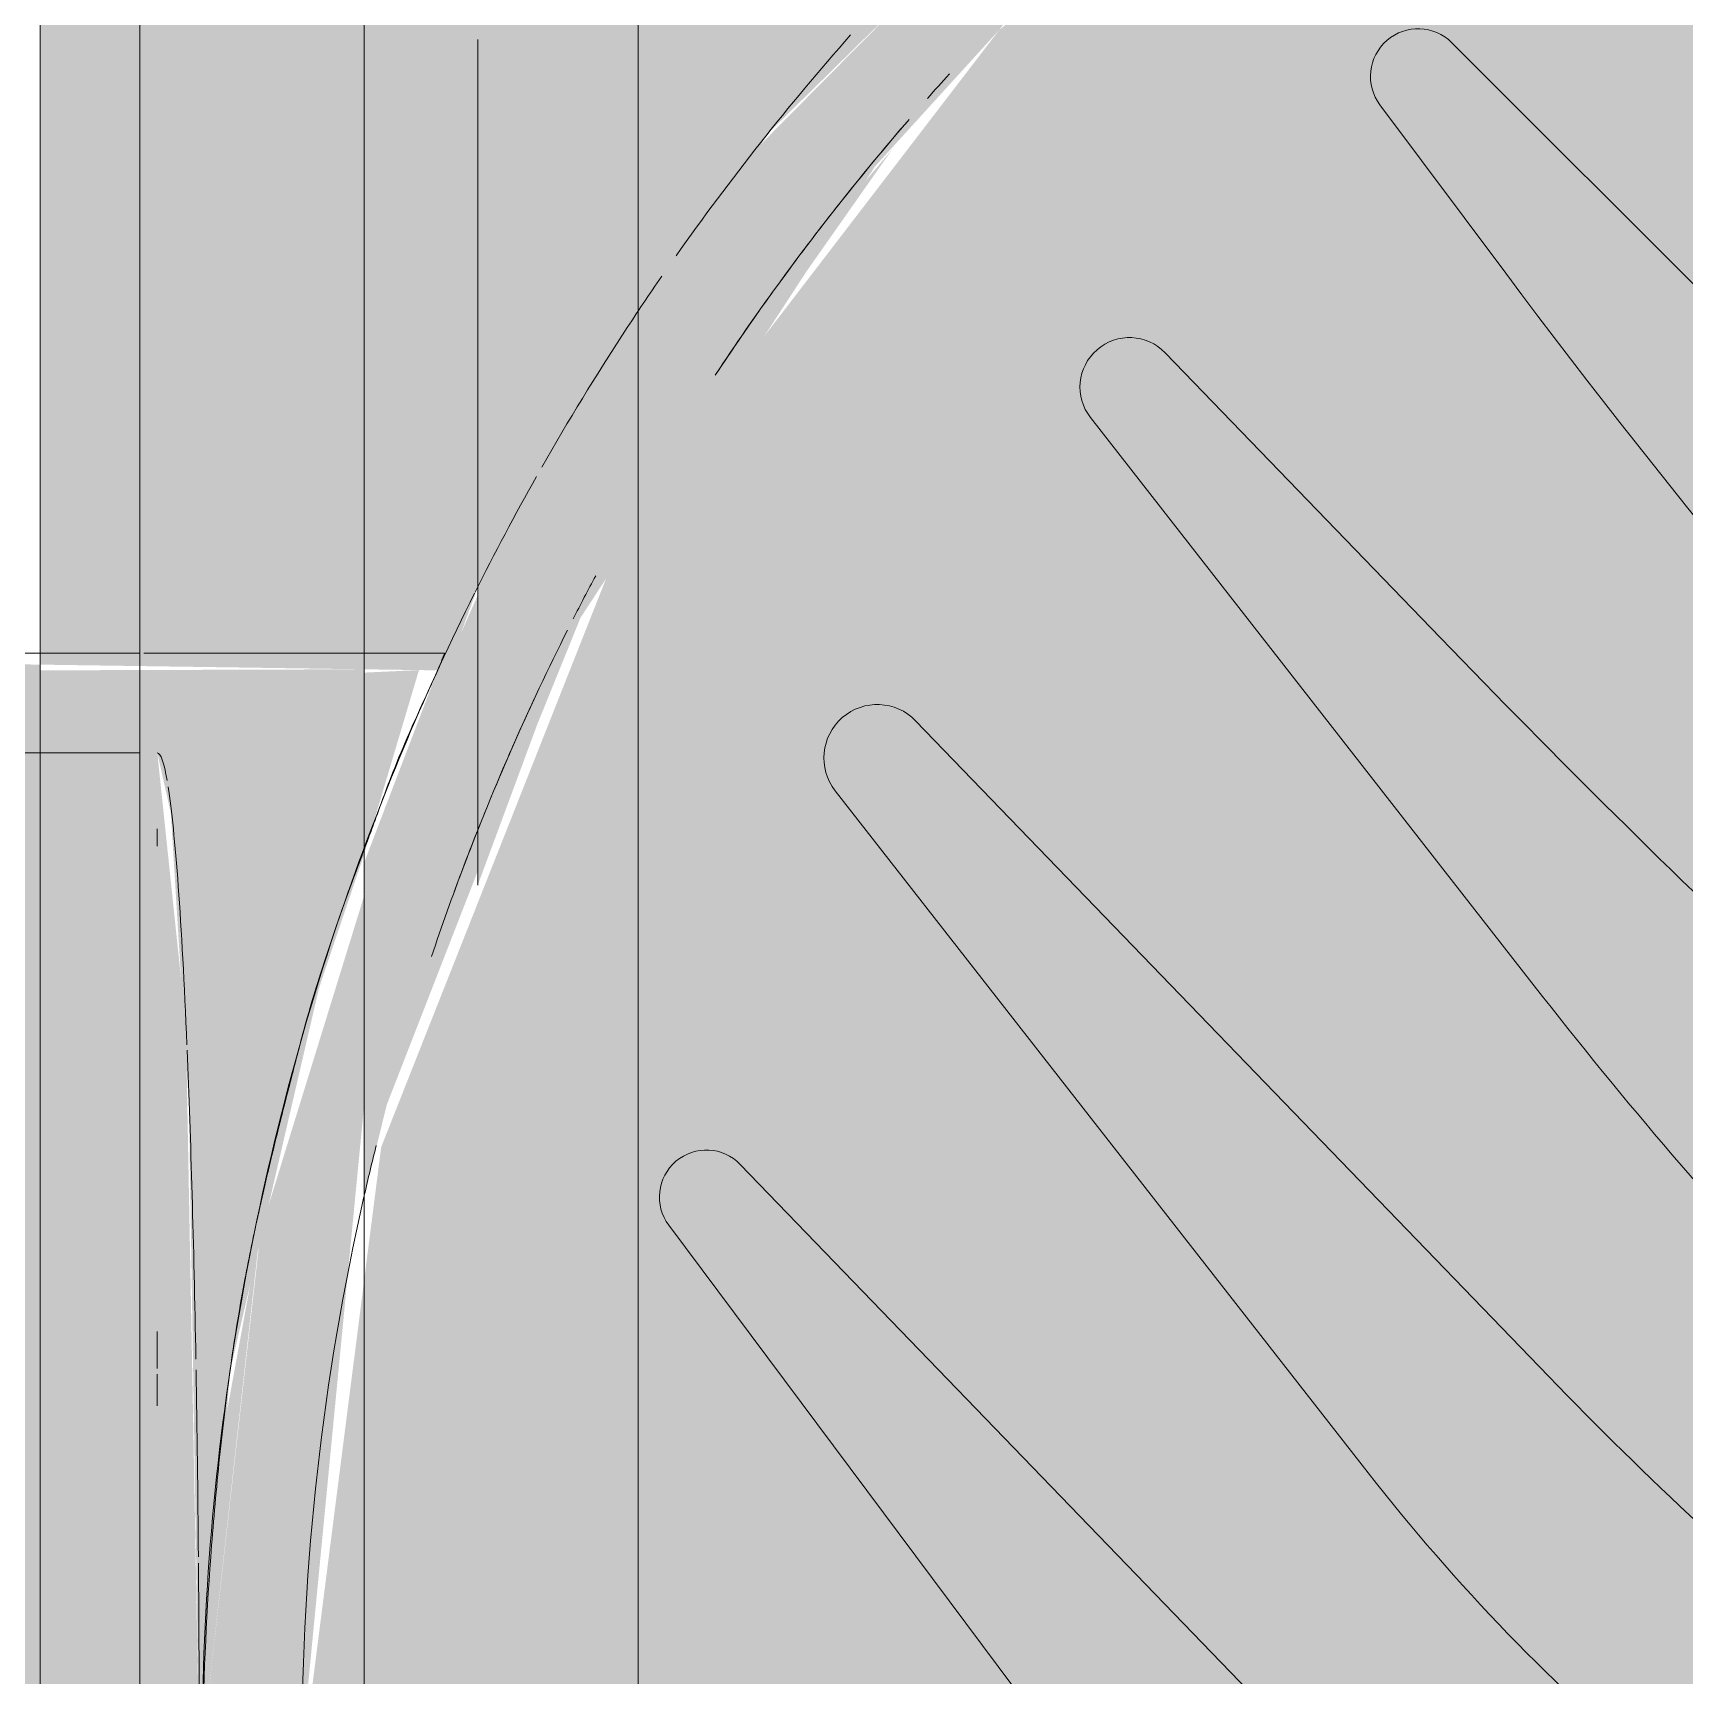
# Model space of a CAD drawing. Header units: metres. Extents: x 1.1 to 63.3, y -3.6 to 22.8.
# Drawn here: x 20.56586 to 20.59901, y 6.67494 to 6.70791 of the extents above; entities that cross this region are included whole.
import ezdxf

# ---------------------------------------------------------------- set-up
doc = ezdxf.new("R2010")
doc.units = ezdxf.units.M
for name, color, linetype, lineweight in [('ARQ-ELEV6', 7, 'Continuous', 5), ('KIRYA - PISO', 7, 'Continuous', 5), ('M-PIPE-PATT', 7, 'Continuous', 5), ('P-PIPE', 7, 'Continuous', 5), ('P-SANR-FIXT', 7, 'Continuous', 5)]:
    doc.layers.add(name, color=color, linetype=linetype, lineweight=lineweight)
doc.layers.add('ARQ_1100_BASE_TÉRREO_GARAGEM_dwg', color=7, linetype='Continuous', lineweight=5, true_color=0x767676)

# ---------------------------------------------------------------- blocks, each defined once
blk = doc.blocks.new('Caixa Sifonada Montada_100x150x50 Completa e Antiespuma - Caixas e Ralos - Esgoto - MEP - Tigre - Porta-grelha e grelha quadrados brancos - 100x150x50-4185377-TÉRREO F_S 1')
at = {"layer": 'P-SANR-FIXT', "true_color": 0xe6e6e6, "transparency": 33554560}
h = blk.add_hatch(color=254, dxfattribs=at)
h.paths.add_polyline_path([(-0.05525000000000044, 0.05525000000005123), (-0.05525000000000044, 0.02667178671135025), (-0.04875000000000191, 0.02661291404123606), (-0.04875000000000191, 0.04875000000005272), (-0.02199999999996035, 0.04875000000005277), (-0.02199999999996035, 0.05525000000005129), (-0.04875000000000191, 0.05525000000005124)])
h.paths.add_polyline_path([(0.02499999999999865, 0.05525000000005137), (0.02199999999996035, 0.05525000000005136), (0.02199999999996035, 0.04875000000005284), (0.04875000000000191, 0.04875000000005289), (0.04875000000000191, 0.02167918414293747), (0.05525000000000044, 0.02200000000005465), (0.05525000000000044, 0.05525000000005142), (0.03296426256118427, 0.05525000000005138)])
h.paths.add_polyline_path([(0.003859257274760467, 0.0518565919945821), (0.00127679046499353, 0.05185614026472555), (0.003862366752485252, 0.05185614026472555)])
h.paths.add_polyline_path([(-0.001275446266824088, 0.05185629171948611), (-0.005850366489686462, 0.05156760097638518), (-0.003865322347570407, 0.05156448276748975), (-0.00127679046499353, 0.05185614026472554)])
h.paths.add_polyline_path([(-0.01197726929126724, 0.05055412265052547), (-0.01779837387621723, 0.04875000000005277), (-0.01683258685828051, 0.0488551735537045), (-0.01293127555040778, 0.05022030142257091)])
h.paths.add_polyline_path([(0.01197799971604665, 0.05055386706383993), (0.01799751456022798, 0.04875000000005283), (0.01396354445202163, 0.05000000000004821), (0.01293127555041211, 0.0502879510772596)])
h.paths.add_polyline_path([(-0.04875000000000191, 0.01799316073873318), (-0.04941051316018461, 0.01587020181201806), (-0.04899896394458617, 0.01642165753010766), (-0.04875000000000191, 0.01767766952970213)])
h.paths.add_polyline_path([(0.04875000000000191, 0.01797129306877709), (0.04875000000000191, 0.01713315560614953), (0.04880829873952265, 0.01779837387629852)])
h.paths.add_polyline_path([(-0.05079574939220916, 0.01068801975759639), (-0.05124283227455931, 0.008343458848214054), (-0.050945280610171, 0.009360893491997585)])
h.paths.add_polyline_path([(0.05081435345438752, 0.01052290413889387), (0.05150137773239566, 0.006798373876301029), (0.05127293301094305, 0.00838307182497729), (0.05084163334220537, 0.01039561022741828)])
h.paths.add_polyline_path([(0.05199999999996219, 4.231880719995965e-14), (0.05084163334220537, -0.01039561022731632), (0.05150137773239999, -0.006798373876199068), (0.05189032984831804, -0.001495277573031144)])
h.paths.add_polyline_path([(-0.05011783075484867, -0.01322411989382421), (-0.04875000000000191, -0.01737447862725434), (-0.04899896394458617, -0.01642165753000606), (-0.05000000000000163, -0.01356086084446465)])
h.paths.add_polyline_path([(0.04875000000000191, -0.02167918414283552), (0.04875000000000191, -0.04874999999995093), (0.02199999999996035, -0.04874999999995099), (0.02199999999996035, -0.05524999999994951), (0.05525000000000044, -0.05524999999994944), (0.05525000000000044, -0.02177290562918269), (0.05069625143344998, -0.02170724653932323)])
h.paths.add_polyline_path([(-0.04875000000000191, -0.0266129140411258), (-0.05525000000000044, -0.02667178671124), (-0.05525000000000044, -0.05524999999994964), (-0.02199999999996035, -0.05524999999994958), (-0.02199999999996035, -0.04874999999995106), (-0.04875000000000191, -0.04874999999995111), (-0.04875000000000191, -0.02700000000006434)])
h.paths.add_polyline_path([(0.01799797304666431, -0.04874999999995099), (0.0168474148273903, -0.04884998502280704), (0.01396310387687466, -0.04999999999994639), (0.01779837387621723, -0.04882722797666499)])
h.paths.add_polyline_path([(-0.01779837387621723, -0.04874999999995105), (-0.01779837387621723, -0.04882703560347432), (-0.01396354445199564, -0.04999999999994643), (-0.01585512710192722, -0.04919720151517716), (-0.01713315560609423, -0.04874999999995105)])
h.paths.add_polyline_path([(-0.01139742244788271, -0.05071581890545705), (-0.01105580928353907, -0.05081111178749124), (-0.003859257274760467, -0.05185636612954338), (-0.001276790465002193, -0.0518561402646151), (-0.01112604669781615, -0.05074639560903586)])
h = blk.add_hatch(color=254, dxfattribs=at)
h.paths.add_polyline_path([(-0.0276919693480972, 0.04875000000005276), (-0.04875000000000191, 0.04875000000005272), (-0.04874639560908718, 0.02661288139506181), (-0.04647024143667611, 0.02682657449648492), (-0.04647000000000157, 0.04647000000005671), (-0.02316732753603932, 0.04647000000005674), (-0.02169418695587685, 0.04715402610436267), (-0.02199999999996035, 0.04721094630784136), (-0.02199999999996035, 0.04875000000005277), (-0.02762192795952167, 0.04875000000005276)])
h.paths.add_polyline_path([(0.04433739812437342, 0.04875000000005288), (0.02199999999996035, 0.04875000000005284), (0.02199999999996035, 0.04711687595761307), (0.01779837387621723, 0.04875000000005283), (0.01779837387621723, 0.04851723005996329), (0.02345265593624785, 0.04647000000005683), (0.04647000000000157, 0.04630947985693173), (0.04648471851607255, 0.02314390315194657), (0.047275094821858, 0.02134819243952356), (0.047275094821858, 0.02165791794209424), (0.04875000000000191, 0.02167918414293747), (0.04875000000000191, 0.04875000000005289), (0.04440468240577131, 0.04875000000005288)])
h.paths.add_polyline_path([(-0.04707920476139422, 0.0219080140690104), (-0.04875000000000191, 0.01737447862735595), (-0.04855946633750938, 0.01767766952970213), (-0.04710179361010355, 0.02184345884827163)])
h.paths.add_polyline_path([(0.04875000000000191, -0.01713315560603892), (0.04647000000000157, -0.0233235702750204), (0.04647000000000157, -0.04646999999994626), (0.02316732753603499, -0.0464699999999463), (0.02142701943740371, -0.04724751206226881), (0.02199999999996035, -0.04711687595751987), (0.02199999999996035, -0.04874999999995099), (0.04875000000000191, -0.04874999999995093), (0.04874639560908718, -0.02167913217223896), (0.047275094821858, -0.02165791794198363), (0.04875000000000191, -0.01779837387619657)])
h.paths.add_polyline_path([(-0.04875000000000191, -0.01713315560604775), (-0.04874639560908718, -0.01800160621504273), (-0.04829629131445498, -0.01842978053458907), (-0.04874639560908718, -0.01714345636346749)])
h.paths.add_polyline_path([(-0.04647024143667611, -0.02659226550668822), (-0.04875000000000191, -0.0266129140411258), (-0.04875000000000191, -0.04874999999995111), (-0.02199999999996035, -0.04874999999995106), (-0.02199999999996035, -0.04711687595754594), (-0.01779837387621723, -0.04874999999995105), (-0.01779837387621723, -0.04851723005985285), (-0.02368064018095, -0.04646999999994639), (-0.04647000000000157, -0.04631760256637978), (-0.04647024143667611, -0.02700000000006434)])
h = blk.add_hatch(color=254, dxfattribs=at)
h.paths.add_polyline_path([(-0.04647000000000157, 0.04647000000005671), (-0.04647000000000157, 0.02659226332002196), (-0.04469570414865313, 0.02657619293012478), (-0.04469570414865313, 0.02599110320723318), (-0.03975219233132012, 0.0333245144537211), (-0.03222369365422124, 0.04077950801230899), (-0.0236825897838091, 0.04647000000005674), (-0.04561047557768777, 0.04647000000005671)])
h.paths.add_polyline_path([(0.04647000000000157, 0.04647000000005687), (0.02320312040192567, 0.04644750985180589), (0.03296426256118427, 0.04011244422385709), (0.04120787235575397, 0.03154195570698851), (0.04647000000000157, 0.02365178469274471), (0.04647000000000157, 0.04630947985693173)])
h.paths.add_polyline_path([(0.04647000000000157, -0.02316732753598402), (0.04065523708833308, -0.0324214696965977), (0.03204493521930455, -0.04089182938131611), (0.02316732753603499, -0.0464699999999463), (0.04647000000000157, -0.04646999999994626), (0.04647000000000157, -0.0233235702750204)])
h.paths.add_polyline_path([(-0.04647000000000157, -0.02316732753598418), (-0.04639802524381188, -0.02346678852720153), (-0.04495587831038973, -0.02657854941426331), (-0.04647000000000157, -0.02659226331992035), (-0.04618812308827513, -0.04646999999994642), (-0.02323223131046116, -0.0464292182555399), (-0.03309627187255371, -0.03998043491238153), (-0.04128529562674042, -0.03141873727698908), (-0.04643633596127333, -0.02322090354670569)])
h = blk.add_hatch(color=254, dxfattribs=at)
h.paths.add_polyline_path([(-0.05000000000000163, 4.213761880234089e-14), (-0.05197076629534679, -0.0002594563049005256), (-0.0503113934477018, -0.01249999999995502), (-0.04899896394458617, -0.01642165753000606), (-0.04875000000000191, -0.01712435512710294), (-0.04899896394458617, -0.009617790084427128), (-0.04921488401673756, -0.008825825242870285), (-0.0499888084173726, -0.000125809376581805)])
h.paths.add_polyline_path([(0.05179687499999987, 4.231844637747671e-14), (0.04999999999999297, 4.23152544862809e-14), (0.04875000000000191, -0.01294095225507104), (0.04875307942076571, -0.01712435512710277), (0.05082705325199358, -0.01041019031753244), (0.05199999999996219, 4.231880719995965e-14)])
h.paths.add_polyline_path([(0.04647000000000157, -0.0176316115854754), (0.04440810988355034, -0.02271327190154578), (0.03850012926366402, -0.03176593495261079), (0.0360044003929065, -0.03450946586082682), (0.03535533905932864, -0.03535533905927769), (0.03204493521930455, -0.03822112899697894), (0.03077057054683372, -0.03934537359553325), (0.02048158968906008, -0.04547274953010363), (0.0176316115855307, -0.04646999999994631), (0.02330358446992697, -0.04638438409391488), (0.03315218019574666, -0.03992452658918847), (0.04077950801224083, -0.0322236936541876), (0.04647000000000157, -0.02316732753598402), (0.04647000000000157, -0.02000513834611202)])
h.paths.add_polyline_path([(-0.04647000000000157, -0.01824608624760057), (-0.04636471932169194, -0.02333488077567478), (-0.03975219233132012, -0.03332451445361946), (-0.03211362720596233, -0.04084866734540259), (-0.02298419023027011, -0.04646999999994638), (-0.0176316115855307, -0.04646999999994637), (-0.02256195443411505, -0.04450318894999713), (-0.03194444009888851, -0.03832162411739076), (-0.03446607247453419, -0.0360376973093068), (-0.03573309736902799, -0.03486303484528273), (-0.03818146379606278, -0.03208460042022516), (-0.0397365248121327, -0.03014805695179491), (-0.04142995070007875, -0.02763776731482342), (-0.04364624442181761, -0.02418826956540921), (-0.04640171843101371, -0.01838977488810577)])
h.paths.add_polyline_path([(0.01111574594038342, -0.048749999999951), (0.01105797298790259, -0.04875406567406199), (0, -0.04999999999994641), (-0.01294095225512634, -0.04874999999995104), (-0.01682655887316297, -0.04885728283681977), (-0.01055167472786027, -0.05081111178749124), (0.001276790464997862, -0.0518561402646151), (0.01197726929125424, -0.05055412265042369), (0.0168474148273903, -0.04874999999995099), (0.01112604669781182, -0.048749999999951)])
for points in [[(0.05199999999996219, 4.231880719995965e-14), (0.05144353659467811, -0.007586998262207086), (0.04965344165646609, -0.01529160560094749), (0.04875000000000191, -0.01797129306867514), (0.04875000000000191, -0.02167918414283552), (0.05525000000000044, -0.02165791794198361), (0.05525000000000044, -0.01999999999995313), (0.05290000000000097, -0.01999999999995313), (0.05262930871191174, -0.01879487939211969), (0.05226656692960666, -0.01293127555038279), (0.05205941597661133, 4.231891274393614e-14)], [(0.05324888410787576, 4.232102566378636e-14), (0.05205941597661133, 4.231891274393614e-14), (0.0523284199536533, -0.01455844292290853), (0.05290000000000097, -0.01999999999995313), (0.05525000000000044, -0.01999614834496637), (0.05525000000000044, 4.232458035968777e-14)], [(0.07099999999999686, 4.235255797990832e-14), (0.05525000000000044, -3.969753300692777e-05), (0.05525000000000044, -0.01999999999995313), (0.07099999999999686, -0.0199703340614989), (0.07099999999999686, -0.0002356604479481647)], [(0.04875000000000191, -0.01797129306867514), (0.04764971687608778, -0.02166331950133133), (0.04875000000000191, -0.02161224545817875), (0.04875000000000191, -0.01900530982551166)], [(0.06000809288118144, -0.01999999999995312), (0.05525000000000044, -0.01999999999995313), (0.05525000000000044, -0.02177290562918269), (0.07099999999999686, -0.02199999999994398), (0.07099999999999686, -0.0199999999999531)]]:
    blk.add_hatch(color=254, dxfattribs=at).paths.add_polyline_path(points)
h = blk.add_hatch(color=254, dxfattribs=at)
h.paths.add_polyline_path([(0.04875000000000191, -0.01109405684359051), (0.04829629131445065, -0.01294095225507104), (0.04647000000000157, -0.0176316115854754), (0.04647000000000157, -0.02316732753598402), (0.047275094821858, -0.02134819243942161), (0.04875000000000191, -0.01712435512710277), (0.04875000000000191, -0.01111574594032811)])
h.paths.add_polyline_path([(-0.04875000000000191, -0.01109405684360801), (-0.04855946633749639, -0.01767766952963517), (-0.04647024143667611, -0.02316694329172389), (-0.04674011450039141, -0.01767766952963517), (-0.04695238563631204, -0.01712435512710293), (-0.04874639560908718, -0.01112604669776535)])
h.paths.add_polyline_path([(-0.0225685480985821, -0.04646999999994638), (-0.02316732753603932, -0.04646999999994639), (-0.02142691759334303, -0.04724754769904495), (-0.01684147746102523, -0.04874999999995105), (-0.0115710885657314, -0.04859066872421585), (-0.0176316115855307, -0.04646999999994637), (-0.02256195443411505, -0.04646999999994638)])
h.paths.add_polyline_path([(0.02298419023026578, -0.0464699999999463), (0.0176316115855307, -0.04646999999994631), (0.01157108856572706, -0.048749999999951), (0.01779837387621723, -0.04851723005985278), (0.02316732753603499, -0.0464699999999463)])
h = blk.add_hatch(color=254, dxfattribs=at)
h.paths.add_polyline_path([(0.04647000000000157, -0.01735000951526748), (0.04459202652893977, -0.02242057023717995), (0.04546325346295026, -0.0205087278899134), (0.04647000000000157, -0.0176316115854754)])
h.paths.add_polyline_path([(-0.04565448564513188, -0.01996221771180986), (-0.04442196744217448, -0.02269121772334593), (-0.0450484433951199, -0.02123754556798832)])
h.paths.add_polyline_path([(0.0414793289666927, -0.02737440002897862), (0.03815148794894544, -0.0321145762673337), (0.03951852768714793, -0.03049499738871761), (0.04145108765799694, -0.02741934581429716)])
h.paths.add_polyline_path([(0.03344444316956582, -0.03682162104671766), (0.02849536752083201, -0.04077497840844203), (0.03204493521930455, -0.03822112899697894), (0.03303216188396194, -0.03723390233232154)])
h.paths.add_polyline_path([(-0.02967639034649241, -0.03971294966998958), (-0.02975987625094, -0.03998043491238153), (-0.02962183469935261, -0.03975481169038893)])
h.paths.add_polyline_path([(-0.02345883455865223, -0.0439396418168411), (-0.02169418695587685, -0.04504844339506039), (-0.01992711858934441, -0.04540252646978485), (-0.02341269328110993, -0.04395875415978396)])
h.paths.add_polyline_path([(0.02345883455864357, -0.04393964181684967), (0.02066837729467564, -0.04540738972006398), (0.02266797016034935, -0.0444365748541299), (0.02287587263674188, -0.04430594107004318)])
at = {"layer": 'P-SANR-FIXT'}
for p, q in [((0.05525000000000044, 0.05524999999999945), (0.05525000000000044, -0.05525000000000142)), ((0.04875000000000191, -0.04875000000000291), (0.04875000000000191, 0.04875000000000091)), ((0.04875000000000191, -0.04875000000000291), (0.04875000000000191, 0.04875000000000091)), ((0.0320690004673281, 0.003626295272539248), (0.04263766401066779, -0.01052500602496954)), ((0.04120209768884531, -0.01174576679370756), (0.02815015652618911, 0.001769913934038785)), ((0.0286024206784163, -0.005555782793891208), (0.03929658567336044, -0.0192436897924646)), ((0.03768343284186627, -0.02064598215495261), (0.02497838150047601, -0.007489516352671397)), ((0.02510263053830065, -0.01511739963501627), (0.03417492696217019, -0.02672940952752843)), ((0.05525000000000044, -0.02199999999994401), (0.07099999999999686, -0.02199999999994398)), ((0.03267717069978387, -0.02803138918290414), (0.02715073205558846, -0.02230859443953374)), ((0.0269236380720994, -0.03425118808380755), (0.01824436284101726, -0.02557191285272542)), ((0.0258429435640599, -0.02962481925094257), (0.02836583591354825, -0.03300293888095524))]:
    blk.add_line(p, q, dxfattribs=at)
at = {"layer": 'P-SANR-FIXT', "color": 8, "true_color": 0x737373}
for p, q in [((0.05525000000000044, -0.05525000000000142), (0.05525000000000044, 0.05524999999999945)), ((0.04647000000000157, -0.03431241393146682), (0.04647000000000157, -0.01735000951532812)), ((0.04875000000000191, -0.02199999999994402), (0.05317187499999738, -0.02199999999994402)), ((0.05324888410787576, -0.02199999999994402), (0.05525000000000044, -0.02199999999994401))]:
    blk.add_line(p, q, dxfattribs=at)
at = {"layer": 'P-SANR-FIXT', "color": 253, "true_color": 0xacacac}
for p, q in [((0.05290000000000097, -0.007534621523894537), (0.05290000000000097, -0.006904670515366973)), ((0.05290000000000097, -0.008392591173991461), (0.05290000000000097, -0.00765366864730085)), ((0.04875000000000191, -0.00949469264090001), (0.04875000000000191, -0.04875000000000291)), ((0.04875000000000191, -0.00949469264090001), (0.04875000000000191, -0.04875000000000291)), ((0.04647000000000157, -0.01735000951532812), (0.04647000000000157, -0.03431241393146682)), ((0.05290000000000097, -0.01847759065022323), (0.05290000000000097, -0.01812808345215155)), ((0.04713486845410863, -0.02199999999994402), (0.04875000000000191, -0.02199999999994402))]:
    blk.add_line(p, q, dxfattribs=at)
at = {"layer": 'P-SANR-FIXT'}
for centre, radius, start, end in [((-0.003585049128108085, -0.0307033903073497), 0.04084648548158077, 38.00000000000036, 49.99999999999903), ((-0.03313655500025205, -0.06361045818005566), 0.08078926881755595, 43.99999999999945, 49.9999999999977), ((-0.04686008804666557, -0.07134083730980369), 0.0913220006904628, 38.00000000000085, 48.999999999996), ((-0.1032838935482303, -0.1260610456562286), 0.1611635375198543, 36.75360165203605, 49.00000000000151), ((-0.1374772606674841, -0.181287999031232), 0.2288598415457785, 44.00000000000117, 48.99999999999909), ((0.04188123084216133, -0.01108993553094346), 0.0009441061831921044, 224.0000000004059, 36.75360165183528), ((0.03845326374330081, -0.01990256509493335), 0.001070190890415581, 224.0000000001458, 37.99999999978069), ((0.0333919318997741, -0.02734115231540232), 0.0009936349964974316, 224.0000000002264, 37.99999999983454), ((0.02759974516998971, -0.03357508098591724), 0.0009561598274537665, 224.9999999999996, 36.75360165192794)]:
    blk.add_arc(centre, radius, start, end, dxfattribs=at)
at = {"layer": 'P-SANR-FIXT', "color": 253, "true_color": 0xacacac}
for radius, start, end in [(0.04999999999999483, 347.1798242827734, 1.017777498068239e-13), (0.04999999999999549, 345.9658110507885, 347.1428571428543), (0.04999999999999669, 339.2282217306334, 341.4352388439192), (0.05199999999999914, 333.4962871946196, 340.636336967352), (0.04999999999999464, 333.3005966705453, 339.228221730635), (0.04999999999999392, 331.8925074447985, 333.0138598842281), (0.04999999999999426, 321.4285714285712, 326.5212805688736), (0.04999999999999625, 319.1398487221458, 321.4285714285712), (0.04999999999999468, 317.7422254364157, 318.4978673568759)]:
    blk.add_arc((0, -1.088248527624803e-15), radius, start, end, dxfattribs=at)
at = {"layer": 'P-SANR-FIXT', "color": 8, "true_color": 0x737373}
for radius, start, end in [(0.04999999999999483, 347.1798242827734, 1.017777498068239e-13), (0.05199999999999892, 340.6466317899959, 1.017777498068405e-13), (0.04999999999999464, 333.3005966705453, 339.228221730635), (0.04999999999999392, 331.8925074447985, 333.0138598842281), (0.05199999999999978, 330.577214655441, 333.4708419611915), (0.05199999999999699, 326.8113179828355, 330.3327662486804), (0.04999999999999625, 319.1398487221458, 326.5212805688736), (0.05199999999999966, 325.3438872775445, 326.8113179828373), (0.05199999999999771, 318.5698087238388, 324.7977224554768), (0.04999999999999468, 317.7422254364157, 318.4978673568759)]:
    blk.add_arc((0, -1.088248527624803e-15), radius, start, end, dxfattribs=at)
at = {"layer": 'P-SANR-FIXT', "color": 9, "true_color": 0xc9c9c9}
for radius, start, end in [(0.04999999999999549, 345.9658110507885, 347.1428571428543), (0.04999999999999669, 339.2282217306334, 341.4352388439192)]:
    blk.add_arc((0, -1.088248527624803e-15), radius, start, end, dxfattribs=at)
at = {"layer": 'P-SANR-FIXT', "color": 8, "true_color": 0x737373}
for points, knots in [([(0.05199999999999684, -9.95877971975996e-16), (0.05197827849552366, -0.001300029077027575), (0.05189293839730074, -0.00324320468870737), (0.05167058218187243, -0.005760434213243361), (0.05145563778092246, -0.00759806309859118), (0.05118854813065792, -0.009243263372091198), (0.05098095818440691, -0.01025630875674865), (0.05088547683483684, -0.01069353718851971)], [0, 0, 0, 0, 0.05555555555555555, 0.08333333333333333, 0.1111111111111111, 0.1388888888888889, 0.1607367530054806, 0.1607367530054806, 0.1607367530054806, 0.1607367530054806]), ([(0.05046138898181478, -0.01249944490890612), (0.05044867923281141, -0.01255044152735349), (0.05037077764739412, -0.01286170903392044), (0.05022690157958119, -0.01342288085359616), (0.05003557805188298, -0.01416501171738289), (0.04983961280729602, -0.01487977253290765), (0.04956000183507774, -0.01579353114759267), (0.04919528684410751, -0.01686159494674653), (0.04889040562609564, -0.01768506974441466), (0.04873749200880959, -0.01809481768959716), (0.04871959305268638, -0.01814279453067095)], [0.1917327548653239, 0.1917327548653239, 0.1917327548653239, 0.1917327548653239, 0.1944444444444444, 0.2083333333333333, 0.2222222222222222, 0.2361111111111111, 0.25, 0.2777777777777778, 0.3055555555555556, 0.3092732818223836, 0.3092732818223836, 0.3092732818223836, 0.3092732818223836])]:
    blk.add_open_spline(points, degree=3, knots=knots, dxfattribs=at)
at = {"layer": 'P-SANR-FIXT', "color": 253, "true_color": 0xacacac}
for points, knots in [([(0.05144328853024166, -0.007588680069296285), (0.0515271339388705, -0.006986809920166977), (0.05167054266001168, -0.005761211688582212), (0.0518930531019549, -0.003243141999788004), (0.05197835954374051, -0.001299870433467318), (0.05199999999999684, -9.95877971975996e-16)], [0.8888888888888888, 0.8888888888888888, 0.8888888888888888, 0.8888888888888888, 0.9166666666666666, 0.9444444444444444, 1, 1, 1, 1]), ([(0.05088560590962726, -0.01069270078538823), (0.05098079912503434, -0.01025675239059676), (0.05118828278308166, -0.009244299844497365), (0.05135944312161282, -0.008190550218434256), (0.05144328853024166, -0.007588680069296285)], [0.839356340110753, 0.839356340110753, 0.839356340110753, 0.839356340110753, 0.861111111111111, 0.8888888888888888, 0.8888888888888888, 0.8888888888888888, 0.8888888888888888]), ([(0.05088547683483684, -0.01069353718851971), (0.05085956143385194, -0.0108122090567017), (0.05072252554020519, -0.01142913736824059), (0.05057887429135751, -0.01202804665386761), (0.05046138898181478, -0.01249944490890612)], [0.1607367530054806, 0.1607367530054806, 0.1607367530054806, 0.1607367530054806, 0.1666666666666667, 0.1917327548653239, 0.1917327548653239, 0.1917327548653239, 0.1917327548653239]), ([(0.05003283959607373, -0.01416739079552442), (0.05009739134870529, -0.01392465679094625), (0.05022498949737941, -0.013429915105243), (0.05036924352023832, -0.01286750601695339), (0.0504474797622291, -0.01255500642601194), (0.05046045451544021, -0.01250295940661101)], [0.7777777777777778, 0.7777777777777778, 0.7777777777777778, 0.7777777777777778, 0.7916666666666667, 0.8055555555555556, 0.8083208318476474, 0.8083208318476474, 0.8083208318476474, 0.8083208318476474]), ([(0.04871962375450774, -0.01814260810899593), (0.04873725883219353, -0.01809534271408636), (0.0488897621209816, -0.01768673089518964), (0.0491939792388858, -0.01686529697679293), (0.04955826871366577, -0.0157990085135822), (0.04983767898160309, -0.01488631913274664), (0.04996828784344651, -0.01441012480011125), (0.05003283959607373, -0.01416739079552442)], [0.6907782749642074, 0.6907782749642074, 0.6907782749642074, 0.6907782749642074, 0.6944444444444444, 0.7222222222222222, 0.75, 0.7638888888888888, 0.7777777777777778, 0.7777777777777778, 0.7777777777777778, 0.7777777777777778]), ([(0.04871959305268638, -0.01814279453067095), (0.0486706240914429, -0.01827405224509053), (0.04855745992863183, -0.01857764343051852), (0.04839333825029884, -0.01903033645256681), (0.04822246524520241, -0.01949279376588491), (0.04799393886808781, -0.02006105735767999), (0.04772431063191554, -0.02067842353036297), (0.04745007429485323, -0.02126312658033987), (0.04726031091180059, -0.02168553733224435), (0.04715925098908811, -0.02194223174291367), (0.0471227555748701, -0.02202873774704808), (0.04715893842891651, -0.02194281576231595), (0.04722616650124594, -0.02177204223684414), (0.04727460030796448, -0.02165899733880099)], [0.3092732818223836, 0.3092732818223836, 0.3092732818223836, 0.3092732818223836, 0.3194444444444444, 0.3333333333333333, 0.3472222222222222, 0.361111111111111, 0.3888888888888888, 0.4166666666666666, 0.4444444444444444, 0.4722222222222222, 0.5, 0.5277777777777778, 0.5555555555555556, 0.5555555555555556, 0.5555555555555556, 0.5555555555555556])]:
    blk.add_open_spline(points, degree=3, knots=knots, dxfattribs=at)
at = {"layer": 'P-SANR-FIXT', "color": 9, "true_color": 0xc9c9c9}
for points, knots in [([(0.05046045451544021, -0.01250295940661101), (0.0505778138675201, -0.01203218324803956), (0.05072184151898944, -0.01143187905711425), (0.05085925079968514, -0.01081339707478596), (0.05088560590962726, -0.01069270078538823)], [0.8083208318476474, 0.8083208318476474, 0.8083208318476474, 0.8083208318476474, 0.8333333333333333, 0.839356340110753, 0.839356340110753, 0.839356340110753, 0.839356340110753]), ([(0.04839446548717241, -0.0190256592582394), (0.04845294538254558, -0.0188658044446443), (0.04855714302059711, -0.01857835769323747), (0.04867045023651022, -0.01827440258072675), (0.04871962375450774, -0.01814260810899593)], [0.6666666666666666, 0.6666666666666666, 0.6666666666666666, 0.6666666666666666, 0.6805555555555556, 0.6907782749642074, 0.6907782749642074, 0.6907782749642074, 0.6907782749642074]), ([(0.04727460030796448, -0.02165899733880099), (0.04732303411467868, -0.02154595244075784), (0.04744954126921908, -0.02126454637406569), (0.04772388693853284, -0.02067973901504136), (0.04799359168017741, -0.02006212605912267), (0.04822210689680857, -0.01949378030293028), (0.04833598559180357, -0.0191855140718345), (0.04839446548717241, -0.0190256592582394)], [0.5555555555555556, 0.5555555555555556, 0.5555555555555556, 0.5555555555555556, 0.5833333333333334, 0.6111111111111112, 0.6388888888888888, 0.6527777777777777, 0.6666666666666666, 0.6666666666666666, 0.6666666666666666, 0.6666666666666666])]:
    blk.add_open_spline(points, degree=3, knots=knots, dxfattribs=at)
blk = doc.blocks.new('ARQ_1100_BASE_TÉRREO_GARAGEM_dwg-4178582-TÉRREO F_S 1')
at = {"layer": 'KIRYA - PISO', "true_color": 0xaaaaaa}
h = blk.add_hatch(dxfattribs=at)
h.set_pattern_fill('FP_1', color=253, style=0, pattern_type=2)
h.set_pattern_definition([(0, (-4539.02, -1079.475), (0, 0.635), []), (90, (-4539.02, -1079.475), (-0.635, 3.888253587292846e-17), [])])
h.paths.add_polyline_path([(41.18261709470157, 0.7322276208709828), (41.18261709470157, 0.7660363592967822), (41.16516250273888, 0.7660363592967822), (41.16516243205211, 0.7592232319896153), (41.12516356903056, 0.7564184678979041), (41.12518834240204, 0.8062785157619644), (41.16516288468397, 0.802849848785859), (41.16516288468397, 0.7960365403864212), (41.18261709470157, 0.7960363592990277), (41.18261709470157, 1.146725065988905), (41.08786709470194, 1.146725065988905), (41.08786709470194, 1.14472395009678), (41.05439000033117, 1.14472395009678), (41.05461709470194, 1.128973950096788), (41.05261709470194, 1.128973950096788), (41.05261709470194, 0.7335646943541958), (41.08511709470194, 0.7335646943541958), (41.08511709470194, 0.6852239674774475), (41.18261709470157, 0.6932346382925529), (41.18261709470157, 0.6994888423061566)])
h.paths.add_polyline_path([(41.18261709470156, 0.2000000000000439), (41.18261709470156, 0.301706877060726), (41.18105571919919, 0.3016908859162495), (41.18105571919919, 0.303690885916249), (41.16289769165378, 0.303690885916249), (41.15839912824674, 0.3005791203956334), (41.15095803913596, 0.2976908859162503), (41.14336561998048, 0.2966913249717018), (41.14289333609337, 0.2967526242141026), (41.13780330070877, 0.2971770811582058), (41.13714902418163, 0.2972469742236552), (41.12627214637484, 0.301503603463932), (41.1236607439624, 0.3036952806799525), (41.11216228502322, 0.3035187232363435), (41.11216228502322, 0.3014908859162494), (41.10686228502323, 0.30190358862277), (41.10566228502323, 0.2973733839334299), (41.09556228502322, 0.2968908859162504), (41.09552121434353, 0.3014908859162494), (41.05016228502323, 0.3014908859162493), (41.05016228502323, 0.3036908859162488), (40.84853183764496, 0.3036908859162484), (40.84853183764496, 0.301490885916249), (40.80313183764495, 0.3014908859162488), (40.80313183764495, 0.2968908859162499), (40.79303183764496, 0.2968908859162498), (40.79183183764496, 0.3014908859162488), (40.78653183764494, 0.3014908859162488), (40.78653183764494, 0.3036908859162483), (40.77986003220596, 0.3038358460994115), (40.77138223122213, 0.3046708366156865), (40.76075464752881, 0.3081397906585408), (40.75184521631512, 0.3132318003676133), (40.7450205191268, 0.3189316923108653), (40.73885280353053, 0.326495405236253), (40.7340054344722, 0.3358615182388105), (40.73117345163129, 0.3461458357124337), (40.73033183764495, 0.354690885916254), (40.73033183764495, 0.3576908859162533), (40.72833183764495, 0.3598908859162528), (40.72833183764495, 0.3828908859162475), (40.72333183764496, 0.3828908859162475), (40.72333183764496, 0.3928908859162539), (40.72833183764495, 0.3941908859162536), (40.72833183764495, 0.3998908859162523), (40.73033183764495, 0.3998908859162523), (40.73033183764495, 1.146725065988904), (39.68261709470157, 1.146725065988902), (39.68261709470157, 0.2000000000000499), (41.16516035760929, 0.2000000000000439)])
h.paths.add_polyline_path([(41.18261709470157, 1.156725065989119), (41.18261709470157, 1.899999623335363), (41.17404285686177, 1.899999608981093), (41.17404285686177, 1.728788857978397), (41.17761105825853, 1.728788857978397), (41.17761105825853, 1.739495092746425), (41.18261105825853, 1.739495092746425), (41.18261105825853, 1.699495092746425), (41.17761105825853, 1.699495092746425), (41.17761105825853, 1.71020132751434), (41.17404285686177, 1.71020132751434), (41.17405810663053, 1.238628973476751), (41.17534285686177, 1.238655957555563), (41.17509171614694, 1.223382898444683), (41.17404285686177, 1.221316092256625), (41.17377774745589, 1.21895644811665), (41.17245447659658, 1.209898450991695), (41.16854989841694, 1.200473850126773), (41.16280086953562, 1.192983067826125), (41.16124607086601, 1.191379511257161), (41.15250729452168, 1.185040950876914), (41.1429226504876, 1.181272890234206), (41.13199256760959, 1.179815293411104), (41.13024285686177, 1.178678208819207), (41.11524285686177, 1.178678208819207), (41.11524285686177, 1.179973950096785), (41.10361709470195, 1.179973950096785), (41.10361709470195, 1.17797395009682), (41.08786709470194, 1.17797395009682), (41.08786709470194, 1.156725065989119), (41.16756309533336, 1.156725065989119)])
h.paths.add_polyline_path([(41.18261709470156, 0.355674894771778), (41.18261709470157, 0.566093029409336), (41.16516042829698, 0.566093029409336), (41.16516035760929, 0.5592799021235405), (41.12518574419031, 0.5558520646393447), (41.12518574419031, 0.6057104479188495), (41.16516081024297, 0.6029065189197843), (41.16516081024297, 0.596093210523985), (41.18261709470157, 0.5960930294149948), (41.18261709470157, 0.668894750416036), (41.08511709470194, 0.6769074512557091), (41.08511709470194, 0.6285646943541936), (40.98011709470194, 0.6285646943541935), (40.98011709470194, 0.7335646943541956), (41.01261709470193, 0.7335646943541956), (41.01261709470193, 1.128973950096788), (41.01061709470194, 1.128973950096788), (41.01061709470194, 1.14472395009678), (40.97736709470194, 1.14472395009678), (40.97736709470194, 1.146725065988904), (40.78033183764496, 1.146725065988904), (40.78033183764496, 0.3998908859162524), (40.78233183764496, 0.3997923704949126), (40.78257069706032, 0.3941287824682594), (40.78733183764496, 0.392890885916254), (40.78733183764496, 0.3828908859162476), (40.78233183764496, 0.3828908859162476), (40.78233183764496, 0.3598908859162528), (40.78033183764496, 0.3576908859162447), (40.78060083848602, 0.3541076972636848), (40.78133183764496, 0.3536908859162542), (40.78653183764465, 0.3536908859162542), (40.78653183764495, 0.3558908859162537), (40.79183183764496, 0.3558908859162538), (40.79303183764496, 0.3604908859162528), (40.80313183764496, 0.3604908859162528), (40.80313183764496, 0.3558908859162538), (40.84853183764496, 0.3558908859162539), (40.84853183764496, 0.3536908859162544), (41.05016228502323, 0.3536908859162547), (41.05016228502323, 0.3558908859162542), (41.09556228502323, 0.3558908859162543), (41.09556228502323, 0.3604908859162533), (41.10566228502323, 0.3600083878990739), (41.10686228502323, 0.3554781832097338), (41.11216228502322, 0.3558908859162543), (41.11216228502322, 0.3536908859162549), (41.12366586678578, 0.3536908859162549), (41.12759350855588, 0.356655564596407), (41.1378011516678, 0.3602040174175569), (41.1396690045964, 0.3602046563237689), (41.14336228502324, 0.3606908859162533), (41.15236486455246, 0.3593021252979805), (41.15998926689514, 0.355922598726073), (41.16315410738559, 0.3536868773105238), (41.18105571919921, 0.353690885916255), (41.18105571919921, 0.3556908859162545)])
h.paths.add_polyline_path([(41.13404285686178, 1.221632800226231), (41.13402578016692, 1.221795857989805), (41.13274285686177, 1.223769191524307), (41.13274285686177, 1.238766192424009), (41.13404285686177, 1.238766192424009), (41.13404285686177, 1.299973950096775), (41.08276016726879, 1.300134468777536), (41.06882662707244, 1.303289407683249), (41.05761709470194, 1.311520155676099), (41.05761709470194, 1.308973950096781), (41.05961709470206, 1.308973950096781), (41.05961709470206, 1.303734612888654), (41.06401709470282, 1.302394883367918), (41.06401709470282, 1.29239488336792), (41.05961709470206, 1.291461246164814), (41.05928888141324, 1.255223950096781), (41.08786709470194, 1.255223950096781), (41.08786709470194, 1.221973950096741), (41.10361709470195, 1.221973950096741), (41.10361709470195, 1.219973950096785), (41.11524285686177, 1.219973950096785), (41.11524285686177, 1.221269691374354), (41.13054512206479, 1.221073258275092), (41.13224285686177, 1.219969951296381), (41.13304773301883, 1.219973950096785), (41.13404285686178, 1.221073258275092), (41.13404285686178, 1.221316092256625)])
h.paths.add_polyline_path([(41.13404285686177, 1.738424053927143), (41.13404285686177, 1.899999542016451), (40.93249121875577, 1.899999204595625), (40.93261105825853, 1.881907916838324), (40.93560515857454, 1.88175969480958), (40.9356416387209, 1.816199316477571), (40.94000052221998, 1.816012982063038), (40.94000052221998, 1.804815561286924), (40.93560515857454, 1.803613602016548), (40.93559323320525, 1.798242470778015), (40.93255837241123, 1.797975651507345), (40.93255837241122, 1.774376614389735), (40.9694332075708, 1.737797240764033), (40.9715205029852, 1.738241999175949), (40.9876463371989, 1.72218749874432), (40.99137286501917, 1.725034298238393), (40.99834217919335, 1.717798621264075), (40.99603793158578, 1.713724570575349), (40.9997072390506, 1.709814559500775), (40.99881227355169, 1.708470728552782), (40.99881227355169, 1.708134110306347), (41.00250949360429, 1.704436890253758), (41.03568118413834, 1.704416605358516), (41.03412932265343, 1.69954754382483), (41.03360250796052, 1.69384914423694), (41.0336030998476, 1.685973585422339), (41.05605844658262, 1.685973585422339), (41.05759175330414, 1.688379539098273), (41.06950114822478, 1.696963970745655), (41.08350708764821, 1.699973950096779), (41.10673495302993, 1.700165943976666), (41.11282131963418, 1.709721952253717), (41.12286175811851, 1.717731835439741), (41.12871620864654, 1.72174221194213), (41.13404285686177, 1.7238231800946), (41.13404285686177, 1.724944327904766)])
h.paths.add_polyline_path([(41.13404285686177, 1.708031657309149), (41.13404285686177, 1.709127989350676), (41.13015824146763, 1.70700765187275), (41.12530196809006, 1.702883769229941), (41.12299459327694, 1.699973950096779), (41.13404285686177, 1.699973950096779), (41.13404285686177, 1.707779363993508)])
h.paths.add_polyline_path([(41.00761709470193, 1.313974314771215), (40.78033183764496, 1.313974314771214), (40.78033183764496, 1.156725065989127), (40.97736709470194, 1.156725065989119), (40.97736709470194, 1.17797395009682), (40.96161709470194, 1.17797395009682), (40.96161709470194, 1.221973950096741), (40.97736709470194, 1.221973950096741), (40.97736709470194, 1.255223950096781), (41.00594530799064, 1.255223950096781), (41.00561709470182, 1.291461246164814), (41.00121709470105, 1.29239488336792), (41.00121709470105, 1.302394883367918), (41.00561709470182, 1.303734612888654), (41.00561709470182, 1.308973950096781), (41.00761709470193, 1.308973950096781)])
h.paths.add_polyline_path([(40.93265220858063, 1.704431640135717), (40.9322009412862, 1.704671828770147), (40.9322882780892, 1.704431612784555)])
h.paths.add_polyline_path([(40.83266374410584, 1.797949928495083), (40.83266374410584, 1.798045833514906), (40.82961695794254, 1.798333160187385), (40.82961695794254, 1.803564910173391), (40.8252215942971, 1.804960706772424), (40.82523879810854, 1.815964290219889), (40.82961695794254, 1.816344194798717), (40.82961695794254, 1.857620667154507), (40.8125859573734, 1.840589666585369), (40.81400017093578, 1.839175453022997), (40.80996966228302, 1.835144944370237), (40.8125859573734, 1.830690171648756), (40.80551488956154, 1.823619103836895), (40.8019793556556, 1.827154637742825), (40.78571589968831, 1.810891181775538), (40.78245626292055, 1.810459972132518), (40.78014689193565, 1.807921333294553), (40.78033183764496, 1.807921333294553), (40.78033183764496, 1.802721333294554), (40.78253183764496, 1.802721333294554), (40.78253183764496, 1.797421333294555), (40.78713183764496, 1.796221333294555), (40.78713183764496, 1.786121333294549), (40.78253183764496, 1.786121333294549), (40.78253183764496, 1.740721333294551), (40.78033183764496, 1.740721333294551), (40.78033183764496, 1.704420192511806), (40.83266374410584, 1.704424125511572), (40.83266374410584, 1.797933483134219)])
h.paths.add_polyline_path([(40.80128459760989, 1.899998984940506), (40.73261806198614, 1.899999623335362), (40.73261750853093, 2.7000000000021), (40.41761028595104, 2.699999818437395), (40.4176114738539, 2.735948854714485), (40.40761168457815, 2.735948854714485), (40.40761168457815, 2.700000000002099), (39.84760864540752, 2.699997970283678), (39.84758884211428, 2.100147975514119), (39.80758887735197, 2.100149112951843), (39.80758887735197, 2.700129702651957), (39.78261339936492, 2.700000000002098), (39.68261709470247, 2.699999999997749), (39.68261709470157, 1.156725065989125), (40.73033183764495, 1.156725065989127), (40.73033183764495, 1.316217099002349), (40.71746750640245, 1.317447858779195), (40.69149189403921, 1.324965471546503), (40.67055222379706, 1.333553622780032), (40.64875830897311, 1.34644743071904), (40.63006020122872, 1.361026162570835), (40.60300561268348, 1.387883706388001), (40.59353210499185, 1.39754024062441), (40.5803714977386, 1.414313184712364), (40.56882574121686, 1.433437347434352), (40.55928167229904, 1.454962144995258), (40.55300899378946, 1.475133230964953), (40.54896279667939, 1.497159470177899), (40.54763033045868, 1.519402703328577), (40.54896279667939, 1.541702089581279), (40.55300233959231, 1.563672983658021), (40.55963267924729, 1.585005510220435), (40.56881281954031, 1.60537124413005), (40.58035570138218, 1.624497142076581), (40.59414292266028, 1.642074133369333), (40.60992751634096, 1.657881875011084), (40.62752055540354, 1.671648612824353), (40.64662951769642, 1.68321950965935), (40.66700593104279, 1.692375921217067), (40.68832871849762, 1.699037514767618), (40.71014349143145, 1.703031924377735), (40.73033183764495, 1.704416605358515), (40.73033183764495, 1.74072133329455), (40.72813183764496, 1.74072133329455), (40.72813183764496, 1.786121333294548), (40.72353183764496, 1.786121333294548), (40.72353183764496, 1.796221333294555), (40.72813183764496, 1.797421333294555), (40.72813183764496, 1.802721333294554), (40.73033183764495, 1.802721333294554), (40.73047679782812, 1.809393138733551), (40.73131178834439, 1.817870939717374), (40.73421398148688, 1.82743818834517), (40.73964535142504, 1.837130866104714), (40.74685758092696, 1.84557196825759), (40.74739846245598, 1.846267855946194), (40.74753213350424, 1.84907494795961), (40.76379558947153, 1.865338403926898), (40.7602600555656, 1.868873937832837), (40.76733112337747, 1.875945005644697), (40.77178589609894, 1.87332871055431), (40.7758164047517, 1.87735921920707), (40.77723061831407, 1.875945005644698), (40.79554994833967, 1.894264335670291)])
h.paths.add_polyline_path([(40.73261806198614, 1.899999623335362), (40.73261744125433, 1.899999623335362), (40.69906722091066, 1.94621109625134)])
h.paths.add_polyline_path([(39.81761511415248, 2.700129960580858), (39.81761437232221, 2.735813895276357), (39.80761437232744, 2.735814179635333), (39.80761323137452, 2.699999289107919), (39.81761501150252, 2.700000000002098)])
at = {"layer": 'ARQ-ELEV6', "color": 253, "true_color": 0xaaaaaa}
for p, q in [((41.18261640815854, 1.156725065989128), (39.68261709470153, 1.156725065989125)), ((41.18261640815854, 1.146725065988905), (39.68261709470153, 1.146725065988902))]:
    blk.add_line(p, q, dxfattribs=at)

msp = doc.modelspace()

# ---------------------------------------------------------------- hatches: boundary and pattern name
at = {"layer": 'M-PIPE-PATT', "true_color": 0x713800}
msp.add_hatch(color=36, dxfattribs=at).paths.add_polyline_path([(20.62125856875009, 6.623460742694198), (20.63419952100522, 6.625164451379745), (20.64625856875009, 6.630159472504976), (20.65728510247587, 6.63898012155431), (20.66455983893931, 6.648460742694192), (20.66955486006454, 6.660519790439073), (20.67124200563144, 6.67358655207082), (20.66955486006454, 6.686401694949318), (20.66447755853541, 6.698567972604247), (20.65661390780941, 6.708816081753524), (20.64625856875009, 6.716762012883415), (20.63419952100521, 6.721757034008646), (20.62125856875009, 6.723460742694193), (20.60831761649496, 6.721757034008646), (20.59625856875009, 6.716762012883415), (20.58525416835718, 6.707970208555073), (20.57795729856086, 6.698460742694198), (20.57285071337894, 6.685554281806874), (20.57128175622293, 6.673284616352041), (20.57310674011901, 6.660171026669629), (20.57800968464243, 6.64839247182352), (20.58590322969076, 6.638105403634866), (20.59723033071934, 6.629756955517918), (20.60831761649496, 6.625164451379745), (20.61768363432568, 6.623931391739883)])

# ---------------------------------------------------------------- linework, layer by layer
at = {"layer": 'P-PIPE'}
msp.add_line((20.56800968464222, 6.693460742694199), (20.15337397418333, 6.693460742694199), dxfattribs=at)
at = {"layer": 'P-PIPE', "color": 83, "true_color": 0x73b273}
for radius, start, end in [(0.05000000000000018, 154.9712370346449, 157.3176272072946), (0.05000000000000243, 157.4999999999976, 159.1317624233594)]:
    msp.add_arc((20.62125856875009, 6.673460742694239), radius, start, end, dxfattribs=at)
at = {"layer": 'P-PIPE', "color": 9, "true_color": 0xacccac}
msp.add_arc((20.62125856875009, 6.673460742694239), 0.05000000000000204, 159.1317624233586, 159.8633566141305, dxfattribs=at)
at = {"layer": 'P-PIPE', "color": 253, "true_color": 0xacacac}
for major_axis, ratio, start_param, end_param in [((0, 0.02000000000000401), 0.04202920116930509, 6.047510163860805, 6.283185307179588), ((0, 0.02000000000000269), 0.04202920116920864, 5.759586531576478, 6.021385919383452), ((0, 0.01999999999999677), 0.04202920116932229, 5.497787143780584, 5.759586531577648), ((0, 0.02000000000000263), 0.0420292011693853, 5.115253893284393, 5.490543651695708), ((0, 0.01999999999999801), 0.04202920116947099, 4.907077724091717, 5.103521931162891), ((0, 0.020000000000001), 0.04202920116917451, 4.712388980384685, 4.900682750773323)]:
    msp.add_ellipse((20.56835856875009, 6.673460742694239), major_axis=major_axis, ratio=ratio, start_param=start_param, end_param=end_param, dxfattribs=at)

# ---------------------------------------------------------------- block references
at = {"layer": 'ARQ_1100_BASE_TÉRREO_GARAGEM_dwg', "color": 253, "true_color": 0xaaaaaa, "rotation": 270.0000000000001}
msp.add_blockref('ARQ_1100_BASE_TÉRREO_GARAGEM_dwg-4178582-TÉRREO F_S 1', (19.42128461865324, 47.70607783739612), dxfattribs=at)
at = {"layer": 'P-SANR-FIXT', "color": 253, "true_color": 0xacacac, "rotation": 180}
msp.add_blockref('Caixa Sifonada Montada_100x150x50 Completa e Antiespuma - Caixas e Ralos - Esgoto - MEP - Tigre - Porta-grelha e grelha quadrados brancos - 100x150x50-4185377-TÉRREO F_S 1', (20.62125856875009, 6.673460742694239), dxfattribs=at)

doc.saveas('drawing.dxf')
